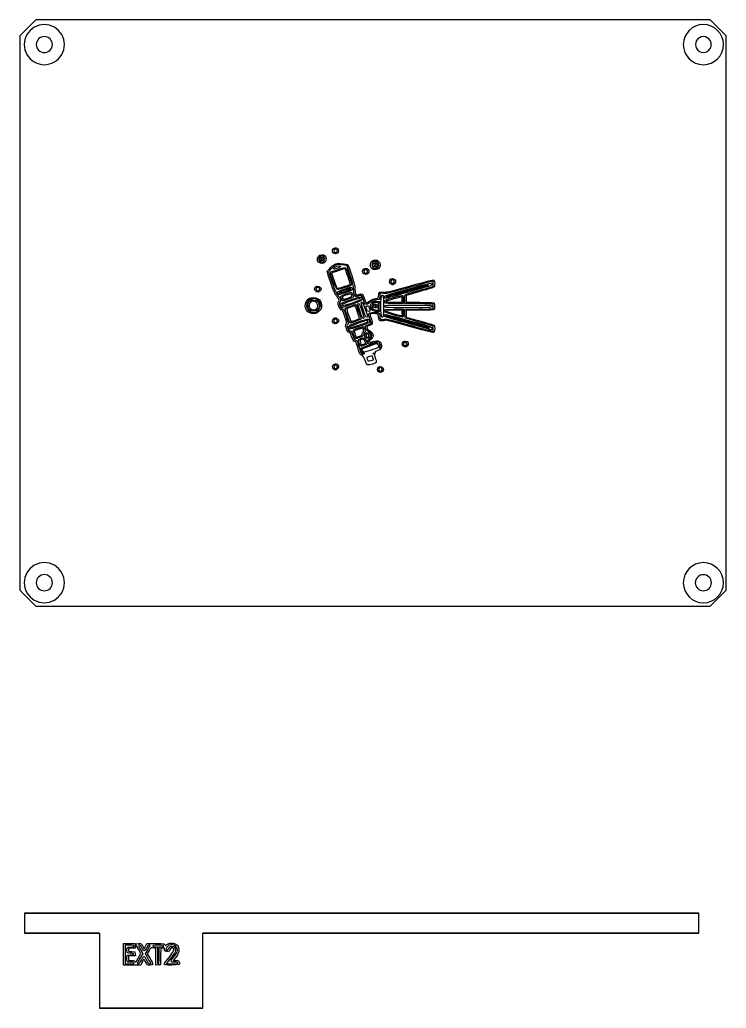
# Model space of a CAD drawing. Header units: millimetres. Extents: x 4.5 to 13.3, y 4 to 28.
# Drawn here: x 4.54 to 13.26, y 15.76 to 27.96 of the extents above; entities that cross this region are included whole.
import ezdxf

# ---------------------------------------------------------------- set-up
doc = ezdxf.new("R2010")
doc.units = ezdxf.units.MM
doc.layers.add('Right', color=7, linetype='CONTINUOUS')
doc.layers.add('Top', color=7, linetype='CONTINUOUS')

msp = doc.modelspace()

# ---------------------------------------------------------------- linework, layer by layer
at = {"layer": 'Right', "color": 7}
for points in [[(4.602051, 16.937269), (4.602051, 16.689429), (5.527164, 16.689429), (5.527164, 15.7625), (6.799914, 15.7625), (6.799914, 16.689429), (12.919617, 16.689429), (12.919617, 16.937269)], [(6.043072, 16.356641)]]:
    msp.add_lwpolyline(points, close=True, dxfattribs=at)
for points in [[(4.602051, 16.937151), (12.919607, 16.937151)], [(5.527163, 16.689541), (4.602051, 16.689541)], [(12.919607, 16.689541), (6.799914, 16.689541)], [(5.821039, 16.428299), (5.821039, 16.561144), (5.894453, 16.561144), (5.967868, 16.561144), (5.967868, 16.533177), (5.967868, 16.505209), (5.925917, 16.505209)], [(5.897949, 16.540169), (5.842014, 16.540169), (5.842014, 16.424803), (5.842014, 16.309437), (5.897949, 16.309437)], [(6.004565, 16.37999), (6.037503, 16.436435), (6.006181, 16.490737)], [(6.031326, 16.487595), (6.060185, 16.435012), (6.032466, 16.387961)], [(6.061378, 16.527956), (6.078244, 16.494768), (6.094368, 16.527956), (6.110492, 16.561144), (6.220498, 16.561144)], [(6.113199, 16.398538), (6.09245, 16.43519), (6.121053, 16.484802)], [(6.137572, 16.473859), (6.115378, 16.435217), (6.149997, 16.375271)], [(6.30673, 16.505209), (6.282877, 16.505209), (6.280941, 16.402079), (6.279007, 16.298949), (6.249291, 16.296799), (6.219576, 16.294649), (6.219576, 16.399929), (6.219576, 16.505209), (6.199172, 16.505209)], [(6.212584, 16.519193), (6.240551, 16.519193), (6.240551, 16.414315)], [(6.261527, 16.414315), (6.261527, 16.519193), (6.289495, 16.519193)], [(6.335132, 16.546563), (6.33976, 16.531981), (6.356143, 16.547373)], [(6.051771, 16.330412), (6.035397, 16.295453), (5.928217, 16.295453), (5.821039, 16.295453), (5.821039, 16.428299)], [(5.864251, 16.39051), (5.866486, 16.417811), (5.906689, 16.419908)], [(5.924168, 16.461859), (5.964372, 16.459762), (5.966542, 16.433543), (5.968712, 16.407323), (5.926339, 16.407323), (5.883966, 16.407323), (5.883966, 16.379356), (5.883966, 16.351388), (5.922647, 16.351388)], [(6.458921, 16.381103), (6.434639, 16.351388), (6.470308, 16.351388)], [(6.1486, 16.309446), (6.165022, 16.309446), (6.149486, 16.335666)], [(6.799914, 15.762577), (5.527163, 15.762577)]]:
    msp.add_lwpolyline(points, dxfattribs=at)
for points in [[(5.866073, 16.458917), (5.863777, 16.468066), (5.86293, 16.484585), (5.864192, 16.495624)], [(5.864192, 16.495624), (5.866415, 16.515079), (5.867831, 16.515762), (5.910185, 16.517779)], [(5.925917, 16.505209), (5.884123, 16.505209), (5.883966, 16.505133), (5.883966, 16.484583)], [(5.883966, 16.484583), (5.883966, 16.464376), (5.884785, 16.463913), (5.924168, 16.461859)], [(5.953884, 16.530015), (5.953884, 16.538046), (5.942192, 16.540169), (5.897949, 16.540169)], [(5.910185, 16.517779), (5.942774, 16.519331), (5.953884, 16.522442), (5.953884, 16.530015)], [(5.97486, 16.553092), (5.97486, 16.558089), (5.988071, 16.561144), (6.009685, 16.561144)], [(6.006181, 16.490737), (5.988955, 16.520603), (5.97486, 16.548663), (5.97486, 16.553092)], [(6.018931, 16.540179), (6.002738, 16.540179), (6.002942, 16.539312), (6.031326, 16.487595)], [(6.009685, 16.561144), (6.044198, 16.561144), (6.044662, 16.560846), (6.061378, 16.527956)], [(6.051771, 16.505219), (6.038928, 16.532638), (6.031845, 16.540179), (6.018931, 16.540179)], [(6.07732, 16.470259), (6.072274, 16.470259), (6.060776, 16.485991), (6.051771, 16.505219)], [(6.104209, 16.505219), (6.094466, 16.485991), (6.082366, 16.470259), (6.07732, 16.470259)], [(6.135791, 16.540179), (6.126175, 16.540179), (6.116495, 16.529462), (6.104209, 16.505219)], [(6.121053, 16.484802), (6.136785, 16.51209), (6.149657, 16.535711), (6.149657, 16.537296)], [(6.149657, 16.537296), (6.149657, 16.538881), (6.143417, 16.540179), (6.135791, 16.540179)], [(6.169268, 16.508855), (6.163192, 16.511187), (6.151766, 16.498569), (6.137572, 16.473859)], [(6.199172, 16.505209), (6.18795, 16.505209), (6.174493, 16.50685), (6.169268, 16.508855)], [(6.251039, 16.540169), (6.196658, 16.540169), (6.184616, 16.538267), (6.184616, 16.529681)], [(6.184616, 16.529681), (6.184616, 16.522107), (6.192385, 16.519193), (6.212584, 16.519193)], [(6.220498, 16.561144), (6.325866, 16.561144), (6.330698, 16.560527), (6.335132, 16.546563)], [(6.317462, 16.529681), (6.317462, 16.538267), (6.30542, 16.540169), (6.251039, 16.540169)], [(6.289495, 16.519193), (6.309693, 16.519193), (6.317462, 16.522107), (6.317462, 16.529681)], [(6.329266, 16.485982), (6.330462, 16.503457), (6.328409, 16.505209), (6.30673, 16.505209)], [(6.357685, 16.464603), (6.330051, 16.466602), (6.328043, 16.468113), (6.329266, 16.485982)], [(6.380002, 16.539961), (6.366698, 16.532842), (6.345429, 16.498772), (6.345429, 16.484581)], [(6.345429, 16.484581), (6.345429, 16.46788), (6.37061, 16.47907), (6.380389, 16.500117)], [(6.356143, 16.547373), (6.39231, 16.58135), (6.473787, 16.568665), (6.496063, 16.525589)], [(6.39483, 16.481941), (6.388111, 16.464268), (6.38465, 16.462652), (6.357685, 16.464603)], [(6.465694, 16.527933), (6.446317, 16.548629), (6.406612, 16.554203), (6.380002, 16.539961)], [(6.380389, 16.500117), (6.389017, 16.518687), (6.395408, 16.523067), (6.416432, 16.52482)], [(6.383885, 16.389235), (6.444793, 16.466079), (6.45509, 16.491424), (6.430703, 16.504476)], [(6.453139, 16.511028), (6.475202, 16.479528), (6.465227, 16.455579), (6.393468, 16.36776)], [(6.430703, 16.504476), (6.414638, 16.513074), (6.404166, 16.506495), (6.39483, 16.481941)], [(6.416432, 16.52482), (6.436538, 16.526496), (6.444366, 16.523554), (6.453139, 16.511028)], [(6.440831, 16.392063), (6.496789, 16.460528), (6.502023, 16.489131), (6.465694, 16.527933)], [(6.496063, 16.525589), (6.517796, 16.483563), (6.506391, 16.439195), (6.458921, 16.381103)], [(5.866133, 16.346811), (5.863869, 16.35583), (5.863022, 16.375494), (5.864251, 16.39051)], [(5.90857, 16.442282), (5.874044, 16.442282), (5.869835, 16.44393), (5.866073, 16.458917)], [(5.906689, 16.419908), (5.936185, 16.421446), (5.946892, 16.424705), (5.946892, 16.432144)], [(5.946892, 16.432144), (5.946892, 16.439767), (5.937387, 16.442282), (5.90857, 16.442282)], [(5.922647, 16.351388), (5.954884, 16.351388), (5.962185, 16.349069), (5.966477, 16.337467)], [(5.966477, 16.337467), (5.97076, 16.325887), (5.977166, 16.333039), (6.004565, 16.37999)], [(6.032466, 16.387961), (5.985268, 16.307846), (5.985315, 16.307973), (6.003445, 16.310637)], [(6.003445, 16.310637), (6.014431, 16.312251), (6.026311, 16.326043), (6.043072, 16.356641)], [(6.043072, 16.356631), (6.056238, 16.380667), (6.070661, 16.400327), (6.075122, 16.400322)], [(6.073505, 16.365372), (6.070557, 16.365372), (6.060776, 16.34964), (6.051771, 16.330412)], [(6.097893, 16.330412), (6.087428, 16.34964), (6.076454, 16.365372), (6.073505, 16.365372)], [(6.075122, 16.400322), (6.079584, 16.400322), (6.094246, 16.37987), (6.107706, 16.354884)], [(6.107706, 16.354884), (6.127131, 16.318824), (6.135564, 16.309453), (6.1486, 16.309446)], [(6.149486, 16.335666), (6.140941, 16.350087), (6.124612, 16.378379), (6.113199, 16.398538)], [(6.149997, 16.375271), (6.169037, 16.342301), (6.184616, 16.310855), (6.184616, 16.305389)], [(6.240551, 16.414315), (6.240551, 16.325751), (6.242183, 16.309437), (6.251039, 16.309437)], [(6.251039, 16.309437), (6.259896, 16.309437), (6.261527, 16.325751), (6.261527, 16.414315)], [(6.324454, 16.304854), (6.324454, 16.310025), (6.351198, 16.347996), (6.383885, 16.389235)], [(6.393468, 16.36776), (6.370892, 16.340132), (6.352421, 16.315708), (6.352421, 16.313482)], [(6.450308, 16.330412), (6.397696, 16.330412), (6.396547, 16.337882), (6.440831, 16.392063)], [(6.470308, 16.351388), (6.502515, 16.351388), (6.506402, 16.349693), (6.51036, 16.333924)], [(5.912066, 16.330412), (5.874027, 16.330412), (5.869876, 16.331894), (5.866133, 16.346811)], [(5.897949, 16.309437), (5.943008, 16.309437), (5.953884, 16.311476), (5.953884, 16.319924)], [(5.953884, 16.319924), (5.953884, 16.328078), (5.944577, 16.330412), (5.912066, 16.330412)], [(6.150768, 16.295453), (6.117348, 16.295453), (6.116679, 16.295897), (6.097893, 16.330412)], [(6.184616, 16.305389), (6.184616, 16.29817), (6.17536, 16.295453), (6.150768, 16.295453)], [(6.415568, 16.295453), (6.34392, 16.295453), (6.324454, 16.297462), (6.324454, 16.304854)], [(6.352421, 16.313482), (6.352421, 16.311257), (6.383885, 16.309437), (6.42234, 16.309437)], [(6.51036, 16.333924), (6.519479, 16.29759), (6.514214, 16.295453), (6.415568, 16.295453)], [(6.42234, 16.309437), (6.479829, 16.309437), (6.492259, 16.311301), (6.492259, 16.319924)], [(6.492259, 16.319924), (6.492259, 16.328082), (6.482936, 16.330412), (6.450308, 16.330412)]]:
    msp.add_open_spline(points, degree=3, dxfattribs=at)
at = {"layer": 'Top', "color": 7}
msp.add_lwpolyline([(13.257241, 27.764784), (13.058968, 27.963059), (4.741402, 27.963059), (4.543128, 27.764784), (4.543128, 20.924354), (4.741402, 20.726082), (13.058968, 20.726082), (13.257241, 20.924354)], close=True, dxfattribs=at)
for points in [[(4.543141, 27.764776), (4.741412, 27.963075)], [(13.058968, 27.963075), (13.257241, 27.764776)], [(8.567368, 24.860468), (8.55488, 24.893273), (8.478408, 24.867695)], [(8.620045, 24.807313), (8.58079, 24.924917), (8.549256, 24.933355)], [(8.38528, 24.887716), (8.351515, 24.851178), (8.387749, 24.741944)], [(8.379784, 24.827419), (8.378778, 24.850331), (8.456933, 24.877736)], [(8.460534, 24.631584), (8.411779, 24.717667)], [(8.593953, 24.686728), (8.623872, 24.697881), (8.601863, 24.762772)], [(9.556894, 24.647667), (9.640838, 24.672071), (9.64258, 24.705184), (9.644322, 24.738298), (9.628106, 24.734421)], [(8.931754, 24.520844), (8.965839, 24.5248), (8.96893, 24.548868)], [(9.0278, 24.585749), (8.984323, 24.589037), (8.982592, 24.549146), (8.980862, 24.509254), (8.942261, 24.505934)], [(9.409266, 24.588952), (9.310848, 24.56115), (9.309164, 24.520123), (9.30748, 24.479096), (9.479146, 24.476104)], [(8.625115, 24.447506), (8.524096, 24.412423), (8.513672, 24.425297)], [(8.818668, 24.451081), (8.801395, 24.447656), (8.781752, 24.505954)], [(8.94066, 24.378995), (8.966388, 24.378995), (8.966388, 24.425309), (8.966388, 24.471624), (8.937957, 24.471624)], [(8.943123, 24.487778), (8.980862, 24.486096), (8.982513, 24.426653)], [(9.159847, 24.477412), (9.261641, 24.477412), (9.261641, 24.508912)], [(9.27322, 24.508912), (9.27322, 24.460045), (9.160148, 24.460045)], [(9.46716, 24.459743), (9.293482, 24.46294), (9.291754, 24.506291)], [(8.635786, 24.224238), (8.61491, 24.221384), (8.591708, 24.287163)], [(8.969068, 24.29578), (8.965069, 24.33113), (8.929545, 24.334362)], [(9.158882, 24.389249), (9.27322, 24.390818), (9.27322, 24.341488)], [(9.246031, 24.312003), (9.262261, 24.308113), (9.260504, 24.342107), (9.258746, 24.376101), (9.158882, 24.377684)], [(9.293482, 24.336206), (9.293482, 24.387679), (9.46716, 24.39112)], [(9.477579, 24.378995), (9.307954, 24.378995), (9.307954, 24.335965)], [(9.624226, 24.12085), (9.643733, 24.11719), (9.643733, 24.149111), (9.643733, 24.181033), (9.604655, 24.192795)], [(8.718417, 24.141666), (8.666277, 24.123016), (8.674559, 24.096143)], [(8.947973, 23.980404), (8.963494, 23.981272), (8.948492, 23.983594)], [(8.856455, 23.804968), (8.822528, 23.79351), (8.828672, 23.775079)], [(8.875357, 23.757001), (8.907211, 23.767042), (8.898797, 23.791734), (8.890384, 23.816426), (8.856455, 23.804968)], [(4.741412, 20.72598), (4.543141, 20.924278)], [(13.257241, 20.924278), (13.058968, 20.72598)]]:
    msp.add_lwpolyline(points, dxfattribs=at)
for points in [[(4.722063, 27.871344), (4.645381, 27.827071), (4.598142, 27.745251), (4.598142, 27.656706)], [(4.722063, 27.871344), (4.645381, 27.827071), (4.598142, 27.745251), (4.598142, 27.656706)], [(4.969905, 27.871344), (4.893222, 27.915616), (4.798746, 27.915616), (4.722063, 27.871344)], [(4.969905, 27.871344), (4.893222, 27.915616), (4.798746, 27.915616), (4.722063, 27.871344)], [(5.093826, 27.656706), (5.093826, 27.745251), (5.046587, 27.827071), (4.969905, 27.871344)], [(5.093826, 27.656706), (5.093826, 27.745251), (5.046587, 27.827071), (4.969905, 27.871344)], [(12.975191, 27.904548), (12.838312, 27.904548), (12.727349, 27.793585), (12.727349, 27.656706)], [(12.975191, 27.904548), (12.838312, 27.904548), (12.727349, 27.793585), (12.727349, 27.656706)], [(13.223032, 27.656706), (13.223032, 27.793585), (13.11207, 27.904548), (12.975191, 27.904548)], [(13.223032, 27.656706), (13.223032, 27.793585), (13.11207, 27.904548), (12.975191, 27.904548)], [(4.845984, 27.755509), (4.791397, 27.755509), (4.747126, 27.711293), (4.747057, 27.656706)], [(4.944911, 27.656706), (4.944841, 27.711293), (4.900571, 27.755509), (4.845984, 27.755509)], [(12.926276, 27.741429), (12.896007, 27.723953), (12.877361, 27.691657), (12.877361, 27.656706)], [(13.024105, 27.741429), (12.993837, 27.758905), (12.956544, 27.758905), (12.926276, 27.741429)], [(13.07302, 27.656706), (13.07302, 27.691657), (13.054374, 27.723953), (13.024105, 27.741429)], [(4.598142, 27.656706), (4.598142, 27.568161), (4.645381, 27.486342), (4.722063, 27.442069)], [(4.598142, 27.656706), (4.598142, 27.568161), (4.645381, 27.486342), (4.722063, 27.442069)], [(4.747057, 27.656706), (4.747126, 27.602119), (4.791397, 27.557904), (4.845984, 27.557904)], [(4.845984, 27.557904), (4.900571, 27.557904), (4.944842, 27.602119), (4.944911, 27.656706)], [(4.969905, 27.442069), (5.046587, 27.486342), (5.093826, 27.568161), (5.093826, 27.656706)], [(4.969905, 27.442069), (5.046587, 27.486342), (5.093826, 27.568161), (5.093826, 27.656706)], [(12.727349, 27.656706), (12.727349, 27.519827), (12.838312, 27.408865), (12.975191, 27.408865)], [(12.727349, 27.656706), (12.727349, 27.519827), (12.838312, 27.408865), (12.975191, 27.408865)], [(12.877361, 27.656706), (12.877361, 27.621755), (12.896007, 27.589459), (12.926276, 27.571983)], [(12.975191, 27.408865), (13.11207, 27.408865), (13.223032, 27.519827), (13.223032, 27.656706)], [(12.975191, 27.408865), (13.11207, 27.408865), (13.223032, 27.519827), (13.223032, 27.656706)], [(13.024105, 27.571983), (13.054374, 27.589459), (13.07302, 27.621755), (13.07302, 27.656706)], [(12.926276, 27.571983), (12.956544, 27.554508), (12.993837, 27.554508), (13.024105, 27.571983)], [(4.722063, 27.442069), (4.798746, 27.397796), (4.893222, 27.397796), (4.969905, 27.442069)], [(4.722063, 27.442069), (4.798746, 27.397796), (4.893222, 27.397796), (4.969905, 27.442069)], [(8.410619, 25.085285), (8.377132, 25.118772), (8.4223, 25.167366), (8.461434, 25.139955)], [(8.453317, 25.12281), (8.440727, 25.135401), (8.419757, 25.131876), (8.417601, 25.116807)], [(8.461434, 25.139955), (8.477655, 25.128594), (8.478924, 25.097053), (8.463714, 25.083288)], [(8.254496, 24.957871), (8.212841, 24.969088), (8.200466, 25.010676), (8.228772, 25.044317)], [(8.246406, 25.038551), (8.219493, 25.017382), (8.229072, 24.980391), (8.263718, 24.971696)], [(8.228772, 25.044317), (8.248431, 25.06768), (8.285701, 25.069702), (8.305632, 25.048485)], [(8.248744, 24.998027), (8.245459, 25.004165), (8.244306, 25.013184), (8.246181, 25.018069)], [(8.246181, 25.018069), (8.250907, 25.030385), (8.27052, 25.03556), (8.280639, 25.027162)], [(8.292202, 25.03634), (8.274865, 25.053677), (8.266169, 25.054097), (8.246406, 25.038551)], [(8.265888, 25.015814), (8.262703, 25.015814), (8.260098, 25.013209), (8.260098, 25.010025)], [(8.271676, 25.010025), (8.271676, 25.013209), (8.269072, 25.015814), (8.265888, 25.015814)], [(8.280639, 25.027162), (8.291834, 25.017871), (8.291362, 24.994785), (8.279887, 24.990382)], [(8.29226, 24.98138), (8.310295, 24.998323), (8.310275, 25.018267), (8.29219, 25.03634)], [(8.305632, 25.048485), (8.324826, 25.028054), (8.327619, 24.999098), (8.312275, 24.979593)], [(8.463714, 25.083288), (8.449354, 25.070292), (8.424685, 25.07122), (8.410619, 25.085285)], [(8.417601, 25.116807), (8.416665, 25.110263), (8.420719, 25.100547), (8.426611, 25.095215)], [(8.426611, 25.095215), (8.436311, 25.086436), (8.438524, 25.08636), (8.450023, 25.094415)], [(8.450023, 25.094415), (8.465189, 25.105037), (8.465803, 25.110325), (8.453317, 25.12281)], [(8.279887, 24.990382), (8.263996, 24.984284), (8.254905, 24.986515), (8.248744, 24.998027)], [(8.312275, 24.979593), (8.293183, 24.95532), (8.280991, 24.950737), (8.254496, 24.957871)], [(8.260098, 25.010025), (8.260098, 25.006841), (8.262703, 25.004236), (8.265888, 25.004236)], [(8.263718, 24.971696), (8.274146, 24.969078), (8.282002, 24.971765), (8.29226, 24.98138)], [(8.265888, 25.004236), (8.269072, 25.004236), (8.271676, 25.006841), (8.271676, 25.010025)], [(8.344785, 24.870219), (8.351193, 24.875471), (8.364829, 24.8907), (8.375087, 24.904064)], [(8.375087, 24.904064), (8.386431, 24.918843), (8.406097, 24.934409), (8.425286, 24.943798)], [(8.436542, 24.933339), (8.426919, 24.928342), (8.403852, 24.907812), (8.38528, 24.887716)], [(8.46417, 24.896835), (8.41553, 24.880621), (8.416409, 24.880671), (8.416409, 24.894111)], [(8.416409, 24.894111), (8.416409, 24.907406), (8.442878, 24.921633), (8.478316, 24.927384)], [(8.425286, 24.943798), (8.453236, 24.957472), (8.461302, 24.958839), (8.495962, 24.955778)], [(8.549256, 24.933355), (8.507163, 24.944618), (8.458251, 24.944611), (8.436542, 24.933355)], [(8.456933, 24.877736), (8.499919, 24.892809), (8.542218, 24.905293), (8.550932, 24.90548)], [(8.497458, 24.919211), (8.497458, 24.910627), (8.489506, 24.905282), (8.46417, 24.896835)], [(8.478316, 24.927384), (8.494492, 24.930009), (8.497458, 24.928743), (8.497458, 24.919211)], [(8.495962, 24.955778), (8.560671, 24.950064), (8.586961, 24.945282), (8.5915, 24.938402)], [(8.550932, 24.90548), (8.569468, 24.905875), (8.571675, 24.90154), (8.610768, 24.787872)], [(8.5915, 24.938402), (8.600185, 24.925239), (8.676909, 24.686845), (8.676748, 24.673523)], [(8.77621, 24.87291), (8.785229, 24.890046), (8.792365, 24.894047), (8.814092, 24.894151)], [(8.82415, 24.873552), (8.807245, 24.890457), (8.777504, 24.863354), (8.792772, 24.844957)], [(8.814092, 24.894151), (8.8267, 24.89422), (8.835445, 24.890148), (8.841591, 24.881373)], [(8.870859, 24.917428), (8.860699, 24.96369), (8.884879, 24.998447), (8.927223, 24.998447)], [(8.981466, 24.906456), (8.957537, 24.86328), (8.881086, 24.870864), (8.870859, 24.917428)], [(8.896917, 24.9695), (8.880997, 24.95358), (8.881552, 24.921377), (8.898009, 24.906044)], [(8.95959, 24.96768), (8.943564, 24.984739), (8.913043, 24.985626), (8.896917, 24.9695)], [(8.896917, 24.937659), (8.896917, 24.958102), (8.921539, 24.973329), (8.940574, 24.964656)], [(8.940574, 24.910662), (8.921539, 24.90199), (8.896917, 24.917216), (8.896917, 24.937659)], [(8.898009, 24.906044), (8.938692, 24.868142), (8.997657, 24.92716), (8.95959, 24.96768)], [(8.915371, 24.939022), (8.912991, 24.926661), (8.930997, 24.918546), (8.937491, 24.929054)], [(8.926649, 24.950903), (8.921514, 24.949914), (8.916439, 24.944568), (8.915371, 24.939022)], [(8.937491, 24.929054), (8.944169, 24.93986), (8.937637, 24.95302), (8.926649, 24.950903)], [(8.927223, 24.998447), (8.945611, 24.998447), (8.954096, 24.994529), (8.969862, 24.978763)], [(8.940574, 24.964656), (8.951796, 24.959543), (8.95481, 24.953828), (8.95481, 24.937659)], [(8.95481, 24.937659), (8.95481, 24.92149), (8.951796, 24.915775), (8.940574, 24.910662)], [(8.969862, 24.978763), (8.991493, 24.957133), (8.995548, 24.931862), (8.981466, 24.906456)], [(8.343008, 24.825159), (8.333356, 24.859873), (8.333396, 24.860887), (8.344785, 24.870219)], [(8.43086, 24.589782), (8.416467, 24.610991), (8.361919, 24.757137), (8.343008, 24.825159)], [(8.411779, 24.717667), (8.394736, 24.765429), (8.380338, 24.814817), (8.379784, 24.827419)], [(8.394976, 24.839521), (8.390135, 24.837713), (8.397872, 24.808207), (8.4204, 24.74256)], [(8.478408, 24.867695), (8.436348, 24.853627), (8.398804, 24.840949), (8.394976, 24.839521)], [(8.601863, 24.762772), (8.589758, 24.798462), (8.574235, 24.842425), (8.567368, 24.860468)], [(8.610768, 24.787872), (8.641257, 24.699224), (8.642279, 24.687807), (8.62048, 24.679401)], [(8.661882, 24.637111), (8.659638, 24.682797), (8.654141, 24.705164), (8.620045, 24.807313)], [(8.783764, 24.833189), (8.767773, 24.84918), (8.766698, 24.854839), (8.77621, 24.87291)], [(8.838605, 24.834233), (8.82342, 24.814929), (8.802423, 24.81453), (8.783764, 24.833189)], [(8.792772, 24.844957), (8.801395, 24.834567), (8.816797, 24.833802), (8.826289, 24.843294)], [(8.826289, 24.843294), (8.835721, 24.852727), (8.835017, 24.862685), (8.82415, 24.873552)], [(8.841591, 24.881373), (8.853681, 24.864113), (8.852943, 24.852461), (8.838605, 24.834233)], [(9.10542, 24.735773), (9.105315, 24.757757), (9.117306, 24.768806), (9.141277, 24.768806)], [(9.141277, 24.768806), (9.177328, 24.768806), (9.193277, 24.725592), (9.165337, 24.703614)], [(8.179048, 24.637961), (8.179048, 24.643765), (8.183104, 24.654305), (8.188061, 24.661381)], [(8.188061, 24.661381), (8.206373, 24.687525), (8.260098, 24.671019), (8.260098, 24.639249)], [(8.219573, 24.662669), (8.213142, 24.662669), (8.196416, 24.645943), (8.196416, 24.639512)], [(8.233633, 24.653572), (8.22863, 24.658575), (8.222303, 24.662669), (8.219573, 24.662669)], [(8.24273, 24.639512), (8.24273, 24.642241), (8.238637, 24.648568), (8.233633, 24.653572)], [(8.387749, 24.741944), (8.407678, 24.681865), (8.430128, 24.623653), (8.43764, 24.612583)], [(8.4204, 24.74256), (8.43821, 24.69066), (8.453692, 24.647134), (8.454804, 24.645837)], [(8.454804, 24.645837), (8.457161, 24.643088), (8.550347, 24.670472), (8.593953, 24.686728)], [(8.62048, 24.679401), (8.574614, 24.661715), (8.476033, 24.632244), (8.460534, 24.631584)], [(8.622487, 24.645301), (8.611022, 24.645301), (8.495697, 24.604908), (8.48916, 24.598603)], [(8.543772, 24.637377), (8.628182, 24.666303), (8.639496, 24.667683), (8.64433, 24.649643)], [(8.630611, 24.640021), (8.630611, 24.642925), (8.626956, 24.645301), (8.622487, 24.645301)], [(8.64433, 24.649643), (8.649157, 24.631632), (8.648948, 24.630118), (8.640742, 24.623628)], [(8.676748, 24.673523), (8.676296, 24.636402), (8.682924, 24.573303), (8.687779, 24.568448)], [(9.048886, 24.556787), (9.056786, 24.562826), (9.574006, 24.70779), (9.60642, 24.713051)], [(9.12666, 24.698272), (9.109584, 24.70726), (9.105524, 24.714427), (9.10542, 24.735773)], [(9.154818, 24.749278), (9.138198, 24.76307), (9.112706, 24.744042), (9.12052, 24.723677)], [(9.12052, 24.723677), (9.128603, 24.702613), (9.163224, 24.709475), (9.163224, 24.73214)], [(9.165337, 24.703614), (9.147715, 24.689752), (9.143857, 24.689219), (9.12666, 24.698272)], [(9.163224, 24.73214), (9.163224, 24.737729), (9.159441, 24.745441), (9.154818, 24.749278)], [(9.628106, 24.734421), (9.611483, 24.730447), (9.45134, 24.686834), (9.208431, 24.620126)], [(9.226904, 24.641179), (9.596367, 24.744429), (9.634952, 24.754116), (9.651502, 24.747765)], [(9.613199, 24.681686), (9.600375, 24.675843), (9.491281, 24.644187), (9.261641, 24.579674)], [(9.322065, 24.613262), (9.464401, 24.653172), (9.582413, 24.685826), (9.584314, 24.685826)], [(9.584752, 24.688845), (9.583091, 24.690505), (9.468681, 24.660418), (9.330506, 24.621985)], [(9.384564, 24.598711), (9.433176, 24.612214), (9.510725, 24.634244), (9.556894, 24.647667)], [(9.653862, 24.6639), (9.646276, 24.657635), (9.574018, 24.635494), (9.409266, 24.588952)], [(9.584314, 24.685826), (9.586214, 24.685826), (9.586412, 24.687184), (9.584751, 24.688845)], [(9.60642, 24.713051), (9.624645, 24.716008), (9.626365, 24.715054), (9.626365, 24.701986)], [(9.626365, 24.701986), (9.626365, 24.692728), (9.621722, 24.685569), (9.613199, 24.681686)], [(9.651502, 24.747765), (9.659057, 24.744866), (9.661099, 24.736188), (9.661099, 24.706979)], [(9.661099, 24.706979), (9.661099, 24.684344), (9.658277, 24.667546), (9.653862, 24.6639)], [(8.177016, 24.521005), (8.083411, 24.535042), (8.042095, 24.404914), (8.126487, 24.361861)], [(8.074226, 24.481994), (8.092733, 24.518273), (8.121756, 24.535305), (8.165063, 24.535305)], [(8.165063, 24.535305), (8.205617, 24.535305), (8.23064, 24.522214), (8.252724, 24.489445)], [(8.219573, 24.598987), (8.204668, 24.598987), (8.179048, 24.623626), (8.179048, 24.637961)], [(8.196416, 24.639512), (8.196416, 24.633081), (8.213142, 24.616355), (8.219573, 24.616355)], [(8.219573, 24.616355), (8.226005, 24.616355), (8.24273, 24.633081), (8.24273, 24.639512)], [(8.245888, 24.613197), (8.238073, 24.605382), (8.226231, 24.598987), (8.219573, 24.598987)], [(8.260098, 24.639249), (8.260098, 24.632736), (8.253704, 24.621013), (8.245888, 24.613197)], [(8.445353, 24.561236), (8.445353, 24.56519), (8.438831, 24.578035), (8.43086, 24.589782)], [(8.43764, 24.612583), (8.445153, 24.601513), (8.454951, 24.583715), (8.459415, 24.573031)], [(8.462279, 24.53744), (8.452969, 24.546574), (8.445353, 24.557282), (8.445353, 24.561236)], [(8.476033, 24.579336), (8.458388, 24.603466), (8.467435, 24.611218), (8.543772, 24.637377)], [(8.459415, 24.573031), (8.46388, 24.562347), (8.472594, 24.550896), (8.478783, 24.547585)], [(8.477625, 24.487063), (8.490729, 24.492091), (8.483154, 24.516958), (8.462279, 24.53744)], [(8.558749, 24.593179), (8.486645, 24.56933), (8.483709, 24.568839), (8.476033, 24.579336)], [(8.478783, 24.547585), (8.485004, 24.544255), (8.493339, 24.529757), (8.497427, 24.515155)], [(8.48916, 24.598603), (8.486188, 24.595736), (8.485068, 24.59208), (8.48667, 24.590478)], [(8.48667, 24.590478), (8.491139, 24.586008), (8.630611, 24.634013), (8.630611, 24.640021)], [(8.503248, 24.546883), (8.503248, 24.557648), (8.606579, 24.598987), (8.633487, 24.598987)], [(8.531736, 24.49478), (8.522897, 24.49478), (8.503248, 24.530717), (8.503248, 24.546883)], [(8.510484, 24.464235), (8.522165, 24.473289), (8.722863, 24.541094), (8.737977, 24.541094)], [(8.527628, 24.54776), (8.51796, 24.541629), (8.528239, 24.512148), (8.540045, 24.512148)], [(8.630472, 24.577924), (8.626212, 24.582516), (8.544766, 24.55863), (8.527628, 24.54776)], [(8.649426, 24.532412), (8.618717, 24.519885), (8.540203, 24.49478), (8.531736, 24.49478)], [(8.540045, 24.512148), (8.54452, 24.512148), (8.566078, 24.518759), (8.58795, 24.526838)], [(8.640742, 24.623628), (8.636762, 24.620481), (8.599866, 24.606779), (8.558749, 24.593179)], [(8.58795, 24.526838), (8.609822, 24.534916), (8.631153, 24.542719), (8.635353, 24.544176)], [(8.635353, 24.544176), (8.643073, 24.546856), (8.640079, 24.567567), (8.630472, 24.577924)], [(8.743104, 24.519781), (8.740401, 24.526825), (8.720449, 24.521897), (8.63166, 24.492258)], [(8.633487, 24.598987), (8.640846, 24.598987), (8.659557, 24.559873), (8.659557, 24.544492)], [(8.659557, 24.544492), (8.659557, 24.54012), (8.654998, 24.534685), (8.649426, 24.532412)], [(8.688342, 24.546884), (8.673444, 24.546884), (8.664879, 24.57609), (8.661882, 24.637111)], [(8.687779, 24.568448), (8.691217, 24.565011), (8.704168, 24.566601), (8.722602, 24.572724)], [(8.72324, 24.555568), (8.709702, 24.550792), (8.693999, 24.546884), (8.688342, 24.546884)], [(8.722602, 24.572724), (8.765642, 24.58702), (8.771655, 24.582993), (8.79225, 24.526074)], [(8.754981, 24.564252), (8.75106, 24.564252), (8.736777, 24.560344), (8.72324, 24.555568)], [(8.737977, 24.541094), (8.752576, 24.541094), (8.763765, 24.526434), (8.763765, 24.507306)], [(8.781752, 24.505954), (8.770948, 24.538017), (8.758901, 24.564252), (8.754981, 24.564252)], [(8.79225, 24.526074), (8.802055, 24.498978), (8.810077, 24.474339), (8.810077, 24.47132)], [(8.96893, 24.548868), (8.970631, 24.562105), (8.972708, 24.579448), (8.973546, 24.587408)], [(8.973546, 24.587408), (8.975055, 24.601732), (8.975671, 24.601888), (9.032964, 24.60252)], [(9.011054, 24.293772), (8.991367, 24.301326), (8.991307, 24.555058), (9.010984, 24.562611)], [(9.01099, 24.562611), (9.01576, 24.564441), (9.021964, 24.562306), (9.024778, 24.557859)], [(9.024778, 24.557859), (9.031453, 24.547317), (9.031453, 24.309091), (9.024778, 24.298549)], [(9.208431, 24.620126), (9.080053, 24.584871), (9.068494, 24.582671), (9.0278, 24.585749)], [(9.330506, 24.621985), (9.031711, 24.538874), (9.057555, 24.546416), (9.060709, 24.543262)], [(9.032964, 24.60252), (9.085572, 24.603103), (9.103275, 24.60663), (9.226904, 24.641179)], [(9.049856, 24.526003), (9.039712, 24.529896), (9.0391, 24.549307), (9.048886, 24.556787)], [(9.043764, 24.490841), (9.046755, 24.502757), (9.059079, 24.50758), (9.154839, 24.534309)], [(9.261641, 24.579674), (9.067075, 24.525014), (9.058257, 24.522779), (9.049856, 24.526003)], [(9.257299, 24.542914), (9.24957, 24.54737), (9.062913, 24.492123), (9.060444, 24.484649)], [(9.060709, 24.543262), (9.06212, 24.541852), (9.17973, 24.573352), (9.322065, 24.613262)], [(9.154839, 24.534309), (9.214081, 24.550844), (9.264951, 24.562889), (9.267885, 24.561076)], [(9.261641, 24.508912), (9.261641, 24.526237), (9.259687, 24.541537), (9.257299, 24.542914)], [(9.267885, 24.561076), (9.270819, 24.559263), (9.27322, 24.535789), (9.27322, 24.508912)], [(9.291754, 24.506291), (9.28898, 24.575837), (9.283858, 24.570737), (9.384564, 24.598711)], [(8.078765, 24.380202), (8.061133, 24.404007), (8.058988, 24.452124), (8.074226, 24.481994)], [(8.12776, 24.475069), (8.088777, 24.436087), (8.130405, 24.36519), (8.180986, 24.38442)], [(8.097999, 24.440634), (8.097999, 24.46289), (8.101061, 24.470054), (8.117683, 24.486675)], [(8.104915, 24.399096), (8.101111, 24.407445), (8.097999, 24.426137), (8.097999, 24.440634)], [(8.117683, 24.486675), (8.133743, 24.502736), (8.141787, 24.506359), (8.161389, 24.506359)], [(8.126487, 24.361861), (8.172838, 24.338215), (8.216839, 24.353591), (8.241283, 24.401978)], [(8.20214, 24.47458), (8.17929, 24.496473), (8.14936, 24.496669), (8.12776, 24.475066)], [(8.161389, 24.506359), (8.193429, 24.506359), (8.215969, 24.493807), (8.227477, 24.469556)], [(8.248347, 24.461016), (8.240285, 24.490039), (8.209205, 24.516178), (8.177016, 24.521005)], [(8.180986, 24.38442), (8.222062, 24.400038), (8.232686, 24.445315), (8.20214, 24.47458)], [(8.227477, 24.469556), (8.23909, 24.445083), (8.239226, 24.421692), (8.227879, 24.400777)], [(8.241283, 24.401978), (8.256183, 24.431472), (8.256295, 24.432403), (8.248347, 24.461016)], [(8.252724, 24.489445), (8.269768, 24.464153), (8.270935, 24.413244), (8.255057, 24.387679)], [(8.477799, 24.426958), (8.466045, 24.462018), (8.465986, 24.482596), (8.477626, 24.487063)], [(8.516425, 24.377871), (8.49984, 24.380325), (8.488679, 24.39451), (8.477799, 24.426958)], [(8.494138, 24.476944), (8.483749, 24.465464), (8.483767, 24.464237), (8.494797, 24.432215)], [(8.497427, 24.515155), (8.504079, 24.491396), (8.503749, 24.487563), (8.494138, 24.476944)], [(8.494799, 24.432215), (8.504555, 24.403897), (8.508502, 24.398883), (8.523008, 24.396379)], [(8.513672, 24.425297), (8.501521, 24.440302), (8.500214, 24.456276), (8.510484, 24.464235)], [(8.521742, 24.44706), (8.52077, 24.442059), (8.522473, 24.436423), (8.525527, 24.434536)], [(8.63166, 24.492258), (8.557867, 24.467623), (8.522948, 24.453265), (8.521742, 24.44706)], [(8.525527, 24.434536), (8.529845, 24.431866), (8.624334, 24.462328), (8.73916, 24.503407)], [(8.591708, 24.287163), (8.552844, 24.397342), (8.553037, 24.396577), (8.561942, 24.405082)], [(8.561942, 24.405082), (8.570477, 24.413234), (8.669786, 24.448466), (8.68423, 24.448466)], [(8.682372, 24.427536), (8.678274, 24.432011), (8.596596, 24.407542), (8.578686, 24.396473)], [(8.74495, 24.489251), (8.734601, 24.485587), (8.680676, 24.466802), (8.625115, 24.447506)], [(8.708896, 24.355838), (8.696887, 24.392455), (8.684951, 24.424719), (8.682372, 24.427536)], [(8.68423, 24.448466), (8.689083, 24.448466), (8.694922, 24.443907), (8.697205, 24.438335)], [(8.697205, 24.438335), (8.707685, 24.41275), (8.752185, 24.277398), (8.752185, 24.271108)], [(8.744433, 24.351496), (8.709998, 24.450666), (8.707849, 24.460045), (8.719569, 24.460045)], [(8.719569, 24.460045), (8.731758, 24.460045), (8.740955, 24.440847), (8.765974, 24.363181)], [(8.73916, 24.503407), (8.747354, 24.506338), (8.747705, 24.507793), (8.743104, 24.519781)], [(8.763765, 24.507306), (8.763765, 24.499679), (8.757546, 24.493711), (8.74495, 24.489251)], [(8.7697, 24.409899), (8.755828, 24.451907), (8.752591, 24.468555), (8.757369, 24.473333)], [(8.757369, 24.473333), (8.762147, 24.478111), (8.765893, 24.477597), (8.771642, 24.471375)], [(8.822073, 24.292156), (8.810017, 24.292156), (8.804447, 24.304677), (8.7697, 24.409899)], [(8.771642, 24.471375), (8.779885, 24.462456), (8.833236, 24.314315), (8.833236, 24.300346)], [(8.810077, 24.47132), (8.810077, 24.461592), (8.819181, 24.465336), (8.858805, 24.491361)], [(8.823929, 24.382486), (8.811429, 24.412405), (8.815062, 24.433993), (8.832596, 24.433993)], [(8.890157, 24.49284), (8.847176, 24.461725), (8.834241, 24.45417), (8.818668, 24.451081)], [(8.832596, 24.433993), (8.843979, 24.433993), (8.84781, 24.429377), (8.854219, 24.407941)], [(8.854219, 24.407941), (8.865763, 24.369321), (8.864633, 24.361627), (8.847413, 24.361627)], [(8.858805, 24.491361), (8.889175, 24.511309), (8.90512, 24.517752), (8.931754, 24.520844)], [(8.894539, 24.453812), (8.866657, 24.420678), (8.892353, 24.378995), (8.94066, 24.378995)], [(8.867971, 24.427608), (8.867971, 24.448459), (8.871245, 24.456082), (8.886677, 24.47117)], [(8.932709, 24.363455), (8.889598, 24.367869), (8.867971, 24.3893), (8.867971, 24.427608)], [(8.886677, 24.47117), (8.904311, 24.48841), (8.907548, 24.489363), (8.943123, 24.487778)], [(8.942261, 24.505934), (8.920006, 24.50402), (8.897941, 24.498475), (8.890157, 24.49284)], [(8.937957, 24.471624), (8.913316, 24.471624), (8.907527, 24.469249), (8.894539, 24.453812)], [(8.902707, 24.425099), (8.902707, 24.436554), (8.917017, 24.454256), (8.926277, 24.454256)], [(8.950379, 24.416203), (8.937687, 24.397667), (8.902707, 24.404195), (8.902707, 24.425099)], [(8.925522, 24.436888), (8.922526, 24.436888), (8.920074, 24.43298), (8.920074, 24.428204)], [(8.920074, 24.428204), (8.920074, 24.419251), (8.926906, 24.416703), (8.933426, 24.423222)], [(8.933426, 24.423222), (8.938051, 24.427847), (8.932822, 24.436888), (8.925522, 24.436888)], [(8.926277, 24.454256), (8.932745, 24.454256), (8.954847, 24.432888), (8.954722, 24.426757)], [(8.954722, 24.426757), (8.954652, 24.424368), (8.952719, 24.419619), (8.950379, 24.416203)], [(8.982513, 24.426653), (8.983906, 24.376464), (8.982721, 24.366655), (8.974885, 24.363649)], [(9.160148, 24.460045), (9.038202, 24.460045), (9.03617, 24.460579), (9.043764, 24.490841)], [(9.06523, 24.411622), (9.050689, 24.41453), (9.047204, 24.417863), (9.048586, 24.427542)], [(9.048586, 24.427542), (9.050333, 24.439783), (9.050357, 24.439784), (9.325323, 24.44139)], [(9.060444, 24.484649), (9.058591, 24.479044), (9.080995, 24.477412), (9.159847, 24.477412)], [(9.604655, 24.411657), (9.575979, 24.406917), (9.088911, 24.406883), (9.06523, 24.411588)], [(9.325323, 24.44139), (9.476568, 24.442272), (9.606175, 24.44157), (9.613339, 24.439831)], [(9.642286, 24.455401), (9.641489, 24.456033), (9.562683, 24.457985), (9.46716, 24.459743)], [(9.479146, 24.476104), (9.616254, 24.473715), (9.651829, 24.471506), (9.655867, 24.465131)], [(9.613339, 24.439831), (9.635563, 24.434436), (9.629825, 24.415819), (9.604655, 24.411659)], [(9.643733, 24.425309), (9.643733, 24.44123), (9.643081, 24.454771), (9.642286, 24.455401)], [(9.642286, 24.395461), (9.643082, 24.395961), (9.643733, 24.409388), (9.643733, 24.425309)], [(9.655867, 24.465131), (9.663419, 24.453207), (9.662135, 24.393925), (9.654152, 24.385942)], [(8.255057, 24.387679), (8.213306, 24.320454), (8.125771, 24.316742), (8.078765, 24.380202)], [(8.227879, 24.400777), (8.204367, 24.357445), (8.12439, 24.356352), (8.104915, 24.399096)], [(8.419112, 24.27809), (8.454459, 24.30125), (8.495034, 24.249031), (8.463714, 24.220688)], [(8.554044, 24.299058), (8.532992, 24.362287), (8.526246, 24.376418), (8.516425, 24.377871)], [(8.523008, 24.396379), (8.539064, 24.393608), (8.541217, 24.389449), (8.567875, 24.309677)], [(8.569663, 24.210929), (8.579241, 24.221512), (8.578533, 24.22551), (8.554044, 24.299058)], [(8.567875, 24.309677), (8.583276, 24.263591), (8.595876, 24.222195), (8.595876, 24.217686)], [(8.578686, 24.396473), (8.574358, 24.393798), (8.580573, 24.368814), (8.598017, 24.318769)], [(8.598017, 24.318769), (8.612158, 24.2782), (8.625308, 24.243426), (8.62724, 24.241495)], [(8.733406, 24.281993), (8.731934, 24.285991), (8.720905, 24.319221), (8.708896, 24.355838)], [(8.716635, 24.266716), (8.727785, 24.271309), (8.734939, 24.277826), (8.733406, 24.281993)], [(8.778995, 24.274789), (8.774026, 24.274789), (8.761134, 24.303401), (8.744433, 24.351496)], [(8.765974, 24.363181), (8.788629, 24.292858), (8.791291, 24.274789), (8.778995, 24.274789)], [(8.833236, 24.300346), (8.833236, 24.295842), (8.828212, 24.292156), (8.822073, 24.292156)], [(8.847413, 24.361627), (8.835926, 24.361627), (8.830708, 24.366263), (8.823929, 24.382486)], [(8.861824, 24.271041), (8.841083, 24.332762), (8.84095, 24.337289), (8.859664, 24.344404)], [(8.859664, 24.344404), (8.881083, 24.352547), (8.968334, 24.351578), (8.976809, 24.343102)], [(8.929545, 24.334362), (8.891295, 24.337842), (8.862182, 24.334362), (8.862182, 24.326339)], [(8.862182, 24.326339), (8.862182, 24.323593), (8.868695, 24.301945), (8.876655, 24.278231)], [(8.974885, 24.363649), (8.969781, 24.361691), (8.950803, 24.361604), (8.932709, 24.363455)], [(8.979121, 24.253136), (8.975792, 24.257148), (8.971267, 24.276338), (8.969068, 24.29578)], [(8.976809, 24.343102), (8.98063, 24.339281), (8.983796, 24.322999), (8.983845, 24.306919)], [(8.983845, 24.306919), (8.983977, 24.263253), (8.986776, 24.261065), (9.036659, 24.265624)], [(9.024777, 24.298549), (9.021963, 24.294105), (9.015787, 24.291955), (9.011054, 24.293772)], [(9.048094, 24.300626), (9.037263, 24.311419), (9.04411, 24.326891), (9.059718, 24.326891)], [(9.046683, 24.356665), (9.043878, 24.360986), (9.042249, 24.369732), (9.043063, 24.376101)], [(9.043063, 24.376101), (9.044479, 24.387178), (9.049496, 24.387747), (9.158882, 24.389249)], [(9.263089, 24.292198), (9.242337, 24.292281), (9.051589, 24.349108), (9.046683, 24.356665)], [(9.244273, 24.23993), (9.140791, 24.268912), (9.05251, 24.296226), (9.048094, 24.300626)], [(9.064806, 24.312988), (9.059108, 24.314964), (9.058112, 24.314068), (9.061912, 24.310379)], [(9.158882, 24.377684), (9.076174, 24.378996), (9.059017, 24.377872), (9.059017, 24.371126)], [(9.059017, 24.371126), (9.059017, 24.364126), (9.154522, 24.333933), (9.246031, 24.312003)], [(9.059718, 24.326891), (9.071261, 24.326891), (9.465734, 24.218749), (9.578603, 24.184642)], [(9.061912, 24.310379), (9.065095, 24.307289), (9.110686, 24.29293), (9.163224, 24.278472)], [(9.323608, 24.240193), (9.186043, 24.278575), (9.069582, 24.311333), (9.064806, 24.312988)], [(9.27322, 24.341488), (9.27322, 24.298348), (9.271948, 24.292161), (9.263089, 24.292198)], [(9.302166, 24.279965), (9.295456, 24.28365), (9.293482, 24.296432), (9.293482, 24.336206)], [(9.438213, 24.239876), (9.368164, 24.259302), (9.306942, 24.277342), (9.302166, 24.279965)], [(9.307954, 24.335965), (9.307954, 24.299922), (9.309599, 24.292477), (9.318085, 24.290107)], [(9.318085, 24.290107), (9.540081, 24.22812), (9.648085, 24.196606), (9.653862, 24.192134)], [(9.46716, 24.39112), (9.562683, 24.393012), (9.641489, 24.394966), (9.642286, 24.395461)], [(9.654152, 24.385942), (9.649065, 24.380855), (9.601791, 24.378995), (9.477579, 24.378995)], [(8.434901, 24.211106), (8.398832, 24.211106), (8.387868, 24.257618), (8.419112, 24.27809)], [(8.417505, 24.24709), (8.414766, 24.228753), (8.437166, 24.218718), (8.451626, 24.231804)], [(8.450805, 24.260622), (8.436765, 24.273328), (8.420432, 24.26669), (8.417505, 24.24709)], [(8.463714, 24.220688), (8.457891, 24.215418), (8.444925, 24.211106), (8.434901, 24.211106)], [(8.451626, 24.231804), (8.465579, 24.244432), (8.465497, 24.247326), (8.450805, 24.260622)], [(8.578948, 24.136105), (8.560251, 24.179568), (8.557964, 24.198001), (8.569663, 24.210929)], [(8.585745, 24.202064), (8.576131, 24.195018), (8.576205, 24.192915), (8.587192, 24.160901)], [(8.595876, 24.217686), (8.595876, 24.213178), (8.591316, 24.206148), (8.585745, 24.202064)], [(8.587192, 24.160901), (8.59702, 24.132263), (8.601091, 24.126894), (8.614125, 24.125386)], [(8.601754, 24.17188), (8.601685, 24.183544), (8.606123, 24.189957), (8.618779, 24.196502)], [(8.704283, 24.170016), (8.605418, 24.136157), (8.601954, 24.13622), (8.601754, 24.17188)], [(8.618444, 24.178098), (8.615849, 24.175503), (8.615746, 24.170109), (8.618215, 24.166112)], [(8.618218, 24.166112), (8.621624, 24.160601), (8.644996, 24.166439), (8.714947, 24.190263)], [(8.827237, 24.253065), (8.811103, 24.250284), (8.623143, 24.182797), (8.618444, 24.178098)], [(8.618779, 24.196502), (8.645191, 24.21016), (8.821676, 24.268999), (8.836231, 24.268999)], [(8.62724, 24.241495), (8.630812, 24.237923), (8.681326, 24.252175), (8.716635, 24.266716)], [(8.704424, 24.245572), (8.678156, 24.235408), (8.647269, 24.225807), (8.635786, 24.224238)], [(8.825999, 24.212404), (8.809282, 24.206293), (8.75451, 24.187218), (8.704283, 24.170016)], [(8.752185, 24.271108), (8.752185, 24.267227), (8.730693, 24.255735), (8.704424, 24.245572)], [(8.714334, 24.157066), (8.746053, 24.167684), (8.775078, 24.176371), (8.778834, 24.176371)], [(8.714947, 24.190263), (8.842421, 24.233682), (8.840196, 24.232702), (8.83779, 24.244411)], [(8.775736, 24.155137), (8.772688, 24.158184), (8.749086, 24.152637), (8.718417, 24.141666)], [(8.778834, 24.176371), (8.786373, 24.176371), (8.804289, 24.136041), (8.804289, 24.11907)], [(8.804289, 24.178677), (8.804289, 24.183001), (8.819976, 24.192405), (8.839148, 24.199575)], [(8.813605, 24.147534), (8.808481, 24.160339), (8.804289, 24.174354), (8.804289, 24.178677)], [(8.823078, 24.17388), (8.822268, 24.173098), (8.824283, 24.164778), (8.827555, 24.15539)], [(8.85784, 24.18999), (8.839532, 24.181911), (8.823889, 24.174661), (8.823078, 24.17388)], [(8.856393, 24.228166), (8.856393, 24.225609), (8.842716, 24.218516), (8.825999, 24.212404)], [(8.83779, 24.244411), (8.836647, 24.249975), (8.831898, 24.253869), (8.827237, 24.253065)], [(8.836231, 24.268999), (8.846076, 24.268999), (8.850019, 24.264687), (8.852774, 24.250907)], [(8.839148, 24.199575), (8.85832, 24.206745), (8.875093, 24.214368), (8.87642, 24.216516)], [(8.852774, 24.250907), (8.854764, 24.240957), (8.856393, 24.230724), (8.856393, 24.228166)], [(8.876655, 24.278231), (8.898598, 24.212864), (8.897447, 24.207468), (8.85784, 24.18999)], [(8.87642, 24.216516), (8.877748, 24.218665), (8.871179, 24.2432), (8.861824, 24.271041)], [(9.04791, 24.251884), (9.032209, 24.243481), (8.986442, 24.244314), (8.979121, 24.253136)], [(9.036659, 24.265624), (9.076623, 24.269277), (9.086496, 24.267517), (9.195065, 24.237384)], [(9.377427, 24.170609), (9.081245, 24.253119), (9.060006, 24.258357), (9.04791, 24.251884)], [(9.163224, 24.278472), (9.215761, 24.264013), (9.333601, 24.231218), (9.425091, 24.205593)], [(9.195065, 24.237384), (9.453337, 24.165702), (9.605753, 24.124315), (9.624226, 24.12085)], [(9.523167, 24.16154), (9.473259, 24.175671), (9.347757, 24.210947), (9.244273, 24.23993)], [(9.595874, 24.15937), (9.606872, 24.160279), (9.557579, 24.174912), (9.323608, 24.240193)], [(9.58524, 24.11437), (9.552137, 24.122683), (9.45862, 24.147991), (9.377427, 24.170609)], [(9.425091, 24.205593), (9.516581, 24.179969), (9.593433, 24.159168), (9.595874, 24.15937)], [(9.604655, 24.192795), (9.583163, 24.199263), (9.508264, 24.22045), (9.438213, 24.239876)], [(9.620137, 24.135846), (9.616712, 24.135846), (9.573076, 24.147408), (9.523167, 24.16154)], [(9.578603, 24.184642), (9.624455, 24.170786), (9.626365, 24.169523), (9.626365, 24.153028)], [(9.653862, 24.192134), (9.663694, 24.184523), (9.663249, 24.123631), (9.653265, 24.109974)], [(8.606373, 24.105782), (8.594404, 24.107186), (8.588655, 24.113543), (8.578948, 24.136105)], [(8.625067, 24.086637), (8.622353, 24.099913), (8.617948, 24.104423), (8.606373, 24.105782)], [(8.614125, 24.125386), (8.624609, 24.124172), (8.631342, 24.118662), (8.63535, 24.108018)], [(8.655679, 24.008723), (8.639897, 24.041055), (8.628412, 24.070288), (8.625067, 24.086637)], [(8.63535, 24.108018), (8.638579, 24.099443), (8.648179, 24.07354), (8.656685, 24.050455)], [(8.685123, 24.028131), (8.675731, 24.031734), (8.652129, 24.106934), (8.654764, 24.124854)], [(8.654764, 24.124854), (8.656345, 24.135603), (8.666306, 24.140989), (8.714334, 24.157066)], [(8.656685, 24.050455), (8.670001, 24.014312), (8.674078, 24.008483), (8.686037, 24.008483)], [(8.674559, 24.096143), (8.679115, 24.081362), (8.684437, 24.063253), (8.686387, 24.055898)], [(8.735161, 24.041441), (8.711872, 24.032497), (8.689354, 24.026507), (8.685123, 24.028131)], [(8.686387, 24.055898), (8.688337, 24.048544), (8.692867, 24.043605), (8.696455, 24.044924)], [(8.696455, 24.044924), (8.700042, 24.046242), (8.71648, 24.051759), (8.732985, 24.057185)], [(8.732985, 24.057185), (8.757948, 24.065391), (8.763607, 24.069844), (8.766646, 24.08368)], [(8.78219, 24.075785), (8.778079, 24.059916), (8.772329, 24.055718), (8.735161, 24.041441)], [(8.746514, 24.028116), (8.787332, 24.044448), (8.800571, 24.03844), (8.818542, 23.99543)], [(8.766646, 24.08368), (8.768654, 24.092827), (8.774263, 24.103601), (8.779109, 24.107623)], [(8.779109, 24.107623), (8.78826, 24.115217), (8.786166, 24.144707), (8.775736, 24.155137)], [(8.795582, 24.101091), (8.790793, 24.097117), (8.784767, 24.085729), (8.78219, 24.075785)], [(8.805447, 24.038586), (8.795538, 24.048495), (8.796857, 24.081273), (8.807598, 24.092013)], [(8.804289, 24.11907), (8.804289, 24.113156), (8.800371, 24.105065), (8.795582, 24.101091)], [(8.816709, 24.076072), (8.802836, 24.059356), (8.826217, 24.035976), (8.842933, 24.049848)], [(8.858874, 24.040736), (8.848134, 24.029997), (8.815356, 24.028677), (8.805447, 24.038586)], [(8.807598, 24.092013), (8.819881, 24.104296), (8.846635, 24.103512), (8.85839, 24.090523)], [(8.847846, 24.113225), (8.82842, 24.121818), (8.820866, 24.129387), (8.813605, 24.147534)], [(8.835624, 24.082575), (8.828977, 24.083524), (8.820465, 24.080598), (8.816709, 24.076072)], [(8.827555, 24.15539), (8.831628, 24.143709), (8.84123, 24.134732), (8.857975, 24.126952)], [(8.842933, 24.049848), (8.854758, 24.059662), (8.850103, 24.080506), (8.835624, 24.082575)], [(8.842299, 24.011127), (8.897158, 24.041945), (8.899782, 24.090251), (8.847846, 24.113225)], [(8.857975, 24.126952), (8.875282, 24.118911), (8.885684, 24.108948), (8.893512, 24.092911)], [(8.85839, 24.090523), (8.870492, 24.077151), (8.87073, 24.052593), (8.858876, 24.040736)], [(8.896407, 24.046689), (8.89122, 24.031744), (8.881442, 24.018877), (8.869641, 24.01147)], [(8.893512, 24.092911), (8.903566, 24.072318), (8.903831, 24.068077), (8.896407, 24.046689)], [(9.653264, 24.109974), (9.645684, 24.099608), (9.643456, 24.099752), (9.58524, 24.11437)], [(9.626365, 24.153028), (9.626365, 24.143577), (9.623563, 24.135846), (9.620137, 24.135846)], [(8.67682, 23.991139), (8.669014, 23.992982), (8.6595, 24.000895), (8.655679, 24.008723)], [(8.706422, 23.94169), (8.693678, 23.979818), (8.688559, 23.988368), (8.67682, 23.991139)], [(8.686037, 24.008483), (8.696284, 24.008483), (8.701927, 24.003548), (8.707553, 23.989668)], [(8.725582, 23.874469), (8.723518, 23.886086), (8.714896, 23.916335), (8.706422, 23.94169)], [(8.707553, 23.989668), (8.715262, 23.970648), (8.729596, 23.921913), (8.740763, 23.876762)], [(8.723366, 24.000617), (8.723255, 24.016491), (8.726199, 24.019988), (8.746514, 24.028116)], [(8.754282, 23.933222), (8.743514, 23.933222), (8.723533, 23.976779), (8.723366, 24.000617)], [(8.768217, 24.017767), (8.73773, 24.01167), (8.734336, 24.005489), (8.74527, 23.975988)], [(8.74527, 23.975988), (8.755528, 23.948309), (8.757622, 23.947726), (8.79535, 23.962071)], [(8.752185, 23.891185), (8.752185, 23.907105), (8.755292, 23.911648), (8.771001, 23.918702)], [(8.79509, 23.945604), (8.777294, 23.938793), (8.758931, 23.933222), (8.754282, 23.933222)], [(8.817375, 23.919241), (8.79114, 23.910509), (8.768326, 23.901183), (8.766678, 23.898516)], [(8.798058, 23.997769), (8.787028, 24.019391), (8.78457, 24.021038), (8.768217, 24.017767)], [(8.771001, 23.918702), (8.813203, 23.937654), (8.933496, 23.979595), (8.947973, 23.980404)], [(8.78224, 23.862342), (8.79261, 23.858364), (8.949133, 23.908751), (8.962047, 23.920225)], [(8.818542, 23.99543), (8.83204, 23.963124), (8.830099, 23.959001), (8.79509, 23.945604)], [(8.79535, 23.962071), (8.813105, 23.968821), (8.813069, 23.968345), (8.798058, 23.997769)], [(8.894023, 23.948586), (8.878103, 23.941178), (8.843611, 23.927972), (8.817375, 23.919241)], [(8.838603, 23.983709), (8.832306, 24.002791), (8.832703, 24.005736), (8.842299, 24.011127)], [(8.850421, 23.959386), (8.847802, 23.961005), (8.842484, 23.971951), (8.838603, 23.983709)], [(8.869641, 24.01147), (8.849263, 23.998676), (8.848583, 23.997473), (8.855541, 23.986504)], [(8.894337, 23.97118), (8.872803, 23.963075), (8.853041, 23.957768), (8.850421, 23.959386)], [(8.855541, 23.986504), (8.859343, 23.98051), (8.868006, 23.981528), (8.898542, 23.991552)], [(8.966532, 23.947318), (8.959171, 23.966679), (8.933858, 23.967122), (8.894023, 23.948586)], [(8.948492, 23.983594), (8.940241, 23.984872), (8.915871, 23.979286), (8.894337, 23.97118)], [(8.898542, 23.991552), (8.962565, 24.012569), (8.99943, 23.99561), (9.005429, 23.942379)], [(9.005429, 23.942379), (9.009501, 23.906257), (8.998859, 23.891957), (8.95841, 23.879207)], [(8.962047, 23.920225), (8.973965, 23.930815), (8.973614, 23.928691), (8.966532, 23.947318)], [(8.972168, 23.976647), (8.968329, 23.97902), (8.969701, 23.974073), (8.975218, 23.965653)], [(8.987242, 23.952963), (8.98279, 23.963616), (8.976007, 23.974274), (8.972168, 23.976647)], [(8.975218, 23.965653), (8.982294, 23.954855), (8.984338, 23.94356), (8.982159, 23.92731)], [(8.982159, 23.92731), (8.980459, 23.914641), (8.980207, 23.904275), (8.981597, 23.904275)], [(8.981599, 23.904275), (8.983598, 23.904275), (8.993229, 23.924218), (8.994968, 23.93196)], [(8.994968, 23.93196), (8.995169, 23.932858), (8.991693, 23.94231), (8.987242, 23.952963)], [(9.261641, 23.959008), (9.261641, 23.983826), (9.27446, 23.996903), (9.298788, 23.996903)], [(9.278721, 23.930476), (9.264884, 23.937632), (9.261641, 23.943048), (9.261641, 23.959008)], [(9.283867, 23.975389), (9.271059, 23.962579), (9.274536, 23.947), (9.2914, 23.941648)], [(9.321648, 23.933642), (9.303407, 23.919293), (9.300727, 23.919096), (9.278721, 23.930476)], [(9.30725, 23.979914), (9.297193, 23.985295), (9.292954, 23.984475), (9.283867, 23.975389)], [(9.2914, 23.941648), (9.316188, 23.93378), (9.330208, 23.967627), (9.30725, 23.979914)], [(9.298788, 23.996903), (9.335821, 23.996903), (9.350484, 23.956324), (9.321648, 23.933642)], [(8.758132, 23.823226), (8.748479, 23.823226), (8.729329, 23.853373), (8.725582, 23.874469)], [(8.740763, 23.876762), (8.748283, 23.846352), (8.769162, 23.830037), (8.788568, 23.839406)], [(8.785803, 23.845992), (8.766406, 23.846477), (8.752185, 23.865596), (8.752185, 23.891185)], [(8.809113, 23.748667), (8.795154, 23.788559), (8.771451, 23.823226), (8.758132, 23.823226)], [(8.766678, 23.898516), (8.762249, 23.891351), (8.773243, 23.865795), (8.78224, 23.862342)], [(8.788568, 23.839406), (8.801114, 23.845464), (8.801053, 23.845609), (8.785803, 23.845992)], [(8.901968, 23.842041), (8.894767, 23.832858), (8.894972, 23.832654), (8.904154, 23.839855)], [(8.9121, 23.852172), (8.910897, 23.852172), (8.906339, 23.847613), (8.901968, 23.842041)], [(8.904154, 23.839855), (8.913798, 23.847418), (8.916865, 23.852172), (8.9121, 23.852172)], [(8.920262, 23.837308), (8.916653, 23.833698), (8.9197, 23.815841), (8.928826, 23.7871)], [(8.925864, 23.855928), (8.925864, 23.848768), (8.923343, 23.840388), (8.920262, 23.837308)], [(8.95841, 23.879207), (8.931564, 23.870745), (8.925864, 23.866668), (8.925864, 23.855928)], [(8.412877, 23.652553), (8.394532, 23.670898), (8.39624, 23.693379), (8.41716, 23.708926)], [(8.41716, 23.708926), (8.456139, 23.737894), (8.497255, 23.680022), (8.459047, 23.649968)], [(8.450805, 23.693273), (8.436145, 23.706541), (8.419303, 23.698639), (8.419303, 23.678494)], [(8.419303, 23.678494), (8.419303, 23.658349), (8.436145, 23.650447), (8.450805, 23.663714)], [(8.462723, 23.678494), (8.462723, 23.680691), (8.45736, 23.687342), (8.450805, 23.693273)], [(8.450805, 23.663714), (8.45736, 23.669646), (8.462723, 23.676297), (8.462723, 23.678494)], [(8.838965, 23.702514), (8.826741, 23.704237), (8.822207, 23.711247), (8.809113, 23.748667)], [(8.828672, 23.775079), (8.837934, 23.747296), (8.840911, 23.746143), (8.875357, 23.757001)], [(8.939957, 23.734589), (8.936113, 23.72457), (8.858149, 23.69981), (8.838965, 23.702514)], [(8.928826, 23.7871), (8.936616, 23.762567), (8.941625, 23.738937), (8.939957, 23.734589)], [(8.95481, 23.646084), (8.95481, 23.657174), (8.959229, 23.66912), (8.965397, 23.674702)], [(8.965397, 23.674702), (8.988695, 23.695786), (9.030071, 23.677842), (9.030071, 23.646653)], [(9.000419, 23.667293), (8.990322, 23.672697), (8.986096, 23.671828), (8.976681, 23.662413)], [(8.459047, 23.649968), (8.4392, 23.634356), (8.430593, 23.634837), (8.412877, 23.652553)], [(9.018492, 23.620601), (8.99473, 23.59684), (8.95481, 23.612814), (8.95481, 23.646084)], [(8.976681, 23.662413), (8.967265, 23.652997), (8.966397, 23.648771), (8.9718, 23.638674)], [(8.9718, 23.638674), (8.979064, 23.625103), (8.995014, 23.622596), (9.005756, 23.633338)], [(9.005756, 23.633338), (9.016497, 23.644079), (9.013991, 23.660029), (9.000419, 23.667293)], [(9.030071, 23.646653), (9.030071, 23.638692), (9.02486, 23.626969), (9.018492, 23.620601)], [(4.722063, 21.229185), (4.645381, 21.184913), (4.598142, 21.103093), (4.598142, 21.014549)], [(4.722063, 21.229185), (4.645381, 21.184913), (4.598142, 21.103093), (4.598142, 21.014549)], [(4.969905, 21.229185), (4.893222, 21.273458), (4.798746, 21.273458), (4.722063, 21.229185)], [(4.969905, 21.229185), (4.893222, 21.273458), (4.798746, 21.273458), (4.722063, 21.229185)], [(5.093826, 21.014549), (5.093826, 21.103093), (5.046587, 21.184913), (4.969905, 21.229185)], [(5.093826, 21.014549), (5.093826, 21.103093), (5.046587, 21.184913), (4.969905, 21.229185)], [(12.975191, 21.262393), (12.838312, 21.262393), (12.727349, 21.15143), (12.727349, 21.014551)], [(12.975191, 21.262393), (12.838312, 21.262393), (12.727349, 21.15143), (12.727349, 21.014551)], [(13.223032, 21.014551), (13.223032, 21.15143), (13.11207, 21.262393), (12.975191, 21.262393)], [(13.223032, 21.014551), (13.223032, 21.15143), (13.11207, 21.262393), (12.975191, 21.262393)], [(4.845984, 21.114259), (4.790898, 21.114259), (4.746227, 21.069633), (4.74617, 21.014549)], [(4.945797, 21.014549), (4.945742, 21.069633), (4.901069, 21.114259), (4.845984, 21.114259)], [(12.975191, 21.113636), (12.920459, 21.113636), (12.876082, 21.069283), (12.876054, 21.014551)], [(13.074327, 21.014551), (13.074327, 21.069283), (13.029922, 21.113636), (12.975191, 21.113636)], [(4.598142, 21.014549), (4.598142, 20.926003), (4.645381, 20.844183), (4.722063, 20.799911)], [(4.598142, 21.014549), (4.598142, 20.926003), (4.645381, 20.844183), (4.722063, 20.799911)], [(4.74617, 21.014549), (4.746226, 20.959463), (4.790898, 20.914837), (4.845984, 20.914837)], [(4.845984, 20.914837), (4.901069, 20.914837), (4.945741, 20.959463), (4.945797, 21.014549)], [(4.969905, 20.799911), (5.046587, 20.844183), (5.093826, 20.926003), (5.093826, 21.014549)], [(4.969905, 20.799911), (5.046587, 20.844183), (5.093826, 20.926003), (5.093826, 21.014549)], [(12.727349, 21.014551), (12.727349, 20.877672), (12.838312, 20.766709), (12.975191, 20.766709)], [(12.727349, 21.014551), (12.727349, 20.877672), (12.838312, 20.766709), (12.975191, 20.766709)], [(12.876054, 21.014551), (12.876054, 20.959819), (12.920459, 20.915465), (12.975191, 20.915465)], [(12.975191, 20.766709), (13.11207, 20.766709), (13.223032, 20.877672), (13.223032, 21.014551)], [(12.975191, 20.766709), (13.11207, 20.766709), (13.223032, 20.877672), (13.223032, 21.014551)], [(12.975191, 20.915465), (13.029922, 20.915465), (13.074299, 20.959819), (13.074327, 21.014551)], [(4.722063, 20.799911), (4.798746, 20.755639), (4.893222, 20.755639), (4.969905, 20.799911)], [(4.722063, 20.799911), (4.798746, 20.755639), (4.893222, 20.755639), (4.969905, 20.799911)]]:
    msp.add_open_spline(points, degree=3, dxfattribs=at)

doc.saveas('drawing.dxf')
